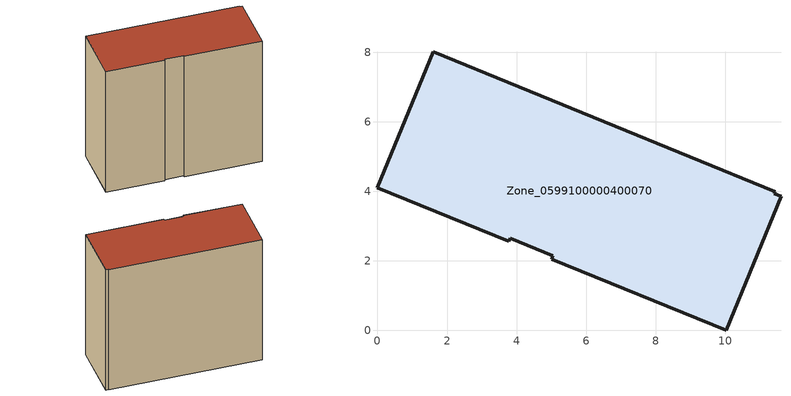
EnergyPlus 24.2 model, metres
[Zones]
Zone_0599100000400070
 floor ground (C_G): 5.05,2.14 3.83,2.65 3.77,2.56 0,4.11 1.6,8.02 11.44,3.99 11.42,3.93 11.61,3.86 10.03,0 5.01,2.05 z0.34
 wall outside (C_F): 11.42,3.93 11.44,3.99 1.6,8.02 0,4.11 3.77,2.56 3.83,2.65 5.05,2.14 5.01,2.05 10.03,0 11.61,3.86 11.42,3.93 z0.34:10.07
 roof outside (C_R): 3.83,2.65 5.05,2.14 5.01,2.05 10.03,0 11.61,3.86 11.42,3.93 11.44,3.99 1.6,8.02 0,4.11 3.77,2.56 z10.07
[BUILDING]
Pand.0599100000400070: North Axis=0; Terrain=City; Loads Convergence Tolerance Value=0.04; Temperature Convergence Tolerance Value=0.4; Solar Distribution=FullExterior; Maximum Number of Warmup Days=25; Minimum Number of Warmup Days=1
[Site:Location]
Rotterdam.The.Hague.AP_ZH_NLD Design_Conditions: Latitude=51.96; Longitude=4.45; Time Zone=1; Elevation=-4.5
[SITE:GROUNDTEMPERATURE:BUILDINGSURFACE]
18, 18, 18, 18, 18, 18, 18, 18, 18, 18, 18, 18
[MATERIAL] Thermal Absorptance=0.9; Solar Absorptance=0.7; Visible Absorptance=0.7
Name | Roughness | Thickness | Conductivity | Density | Specific Heat
G.TC.1992-2005 | MediumSmooth | 0.15 | 0.06 | 540 | 1210
F.TC.1992-2005 | Rough | 0.3 | 0.12 | 1920 | 840
R.TC.1992-2005 | MediumRough | 0.2 | 0.08 | 1500 | 1000
[CONSTRUCTION]
C_G: G.TC.1992-2005
C_F: F.TC.1992-2005
C_R: R.TC.1992-2005
[ZONE]
Zone_0599100000400070: Type=1; Multiplier=1; Ceiling Height=Autocalculate; Volume=Autocalculate; Floor Area=autocalculate; Part of Total Floor Area=Yes
[ZONEINFILTRATION:DESIGNFLOWRATE]
Infil_Zone_0599100000400070: Zone or ZoneList or Space or SpaceList=Zone_0599100000400070; Schedule=AlwaysOn; Design Flow Rate Calculation Method=Flow/Area; Flow Rate per Floor Area=0.0015; Constant Term Coefficient=1; Temperature Term Coefficient=0; Velocity Term Coefficient=0; Velocity Squared Term Coefficient=0
[HVACTEMPLATE:ZONE:IDEALLOADSAIRSYSTEM]
Zone_0599100000400070: Maximum Heating Supply Air Temperature=50; Minimum Cooling Supply Air Temperature=13; Maximum Heating Supply Air Humidity Ratio=0.0156; Minimum Cooling Supply Air Humidity Ratio=0.0077; Heating Limit=NoLimit; Cooling Limit=NoLimit; Dehumidification Control Type=ConstantSensibleHeatRatio; Cooling Sensible Heat Ratio=0.7; Dehumidification Setpoint=60; Humidification Control Type=None; Humidification Setpoint=30; Outdoor Air Method=None; Outdoor Air Flow Rate per Person=0.00944; Outdoor Air Flow Rate per Zone Floor Area=0; Outdoor Air Flow Rate per Zone=0; Demand Controlled Ventilation Type=None; Outdoor Air Economizer Type=NoEconomizer; Heat Recovery Type=None; Sensible Heat Recovery Effectiveness=0.7; Latent Heat Recovery Effectiveness=0.65
[ZONECONTROL:THERMOSTAT]
ThermostatControl_Zone_0599100000400070: Zone or ZoneList=Zone_0599100000400070; Control Type Schedule=DualSetpointControlType; Control 1=Thermostat_Zone_0599100000400070; Temperature Difference Between Cutout And Setpoint=0
[THERMOSTATSETPOINT:DUALSETPOINT]
Thermostat_Zone_0599100000400070: Heating Setpoint Temperature Schedule=HeatingSetpoint_Zone_0599100000400070; Cooling Setpoint Temperature Schedule=CoolingSetpoint_Zone_0599100000400070
[SCHEDULE:COMPACT]
HeatingSetpoint_Zone_0599100000400070: Through: 12/31, For: AllDays, Until: 24:00, 21
CoolingSetpoint_Zone_0599100000400070: Through: 12/31, For: AllDays, Until: 24:00, 24
DualSetpointControlType: Through: 12/31, For: AllDays, Until: 24:00, 4
AlwaysOn: Through: 12/31, For: AllDays, Until: 24:00, 1
